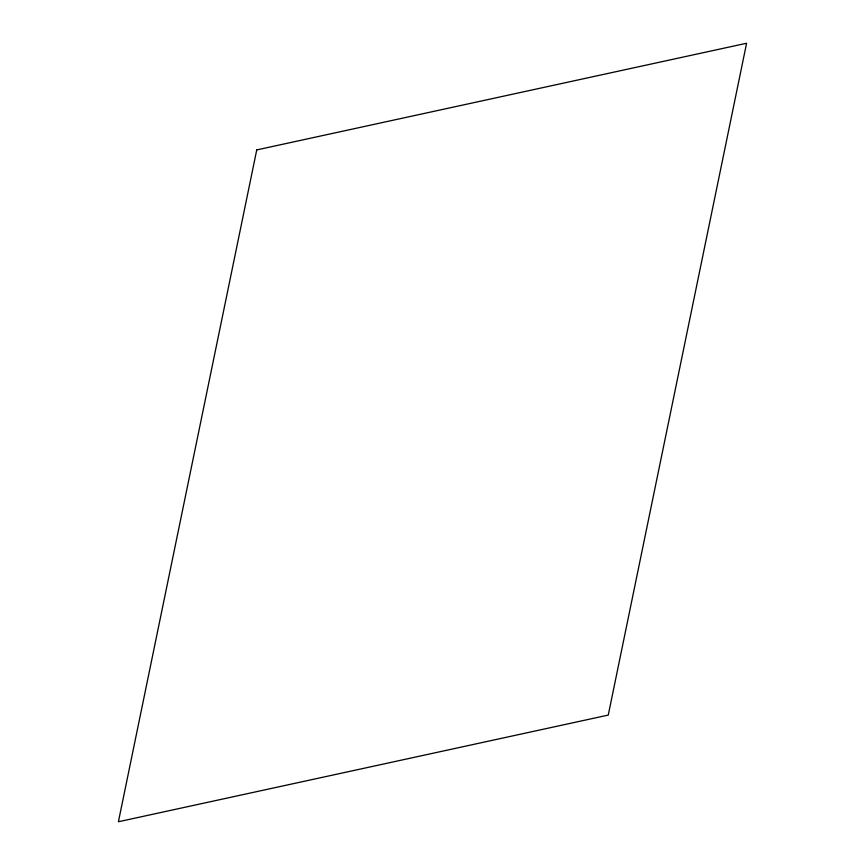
<?xml version="1.0" encoding="UTF-8"?>
<svg xmlns="http://www.w3.org/2000/svg" width="865" height="865" viewBox="0 0 865 865"><rect width="100%" height="100%" fill="white"/><g stroke="black" fill="none" stroke-linecap="round" stroke-linejoin="round"><path stroke-width="1.3" d="M256.743 149.915L118.408 821.75L608.257 715.085L746.592 43.25L256.743 149.915"/></g></svg>
